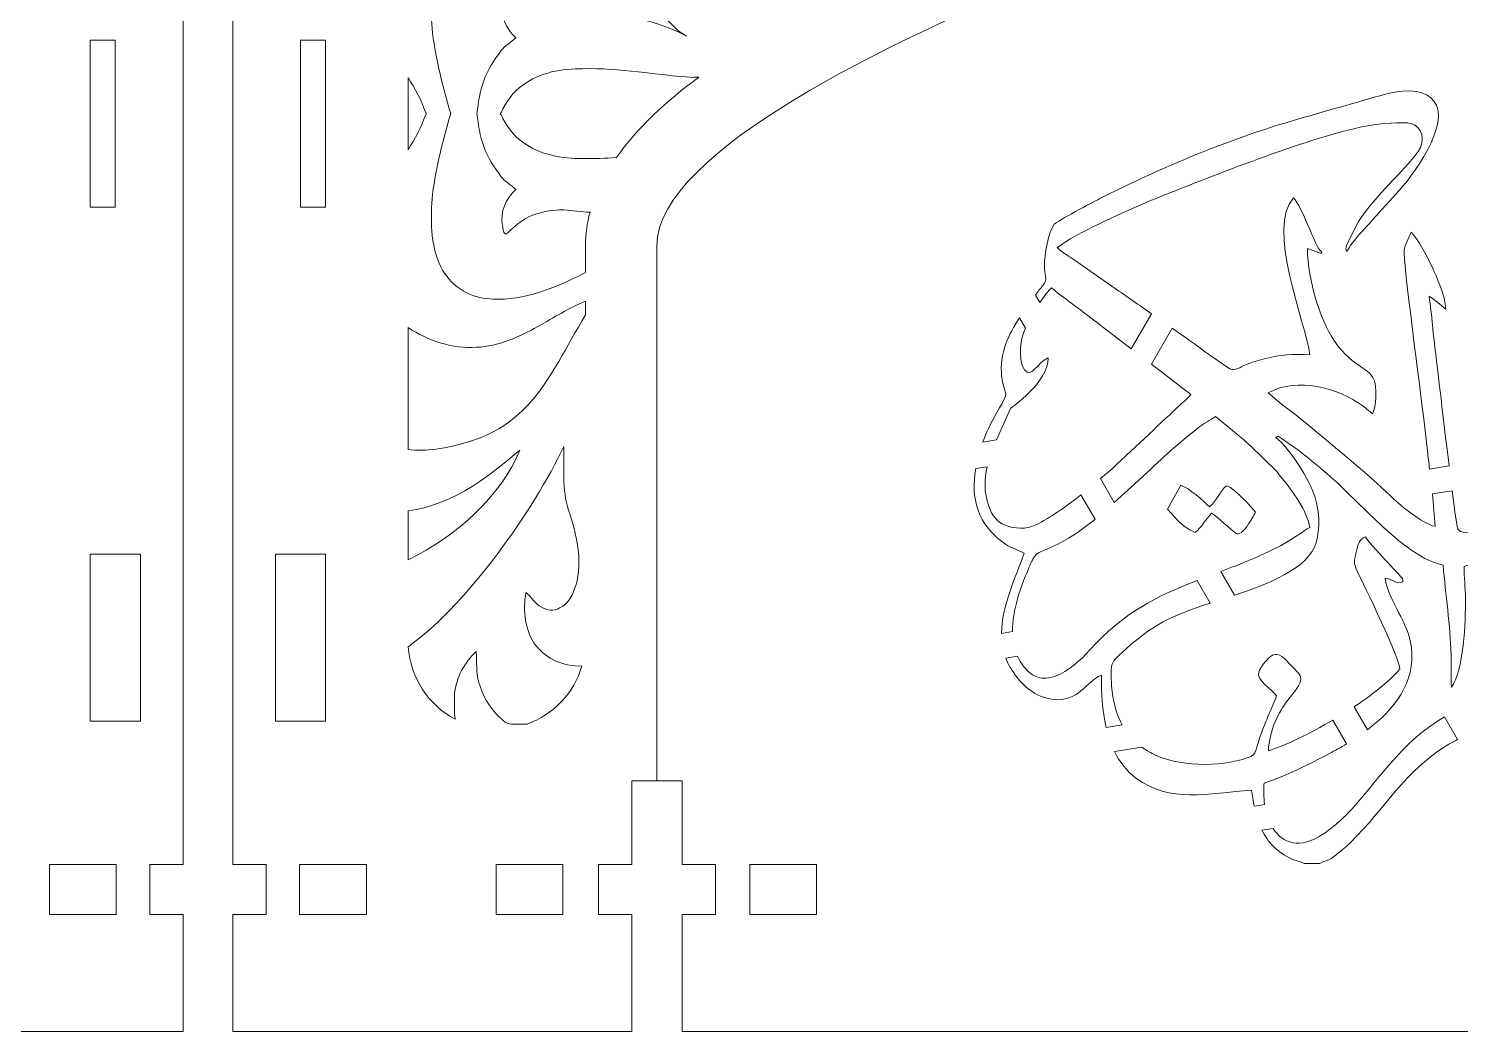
# Model space of a CAD drawing. Header units: inches. Extents: x 37.6 to 85.3, y -40.2 to -18.7.
# Drawn here: x 47.99 to 54.73, y -28.23 to -23.5 of the extents above; entities that cross this region are included whole.
import ezdxf

# ---------------------------------------------------------------- set-up
doc = ezdxf.new("R2010")
doc.units = ezdxf.units.IN
doc.header["$MEASUREMENT"] = 0
doc.layers.add('Layer 1', color=7, linetype='Continuous')

msp = doc.modelspace()

# ---------------------------------------------------------------- linework, layer by layer
at = {"layer": 'Layer 1', "color": 250, "lineweight": 9}
for points, knots in [([(43.4087, -28.2255), (43.4087, -28.2255), (46.5974, -28.2255), (46.5974, -28.2255), (46.5974, -28.2255), (46.5974, -28.2255), (46.5974, -27.6747), (46.5974, -27.6747), (46.5974, -27.6747), (46.5974, -27.6747), (46.4399, -27.6747), (46.4399, -27.6747), (46.4399, -27.6747), (46.4399, -27.6747), (46.4399, -27.4384), (46.4399, -27.4384), (46.4399, -27.4384), (46.4399, -27.4384), (46.5974, -27.4384), (46.5974, -27.4384), (46.5974, -27.4384), (46.5974, -27.4384), (46.5974, -27.0444), (46.5974, -27.0444), (46.5974, -27.0444), (46.5974, -27.0444), (46.8336, -27.0444), (46.8336, -27.0444), (46.8336, -27.0444), (46.8336, -27.0444), (46.8336, -27.4384), (46.8336, -27.4384), (46.8336, -27.4384), (46.8336, -27.4384), (46.9911, -27.4384), (46.9911, -27.4384), (46.9911, -27.4384), (46.9911, -27.4384), (46.9911, -27.6747), (46.9911, -27.6747), (46.9911, -27.6747), (46.9911, -27.6747), (46.8336, -27.6747), (46.8336, -27.6747), (46.8336, -27.6747), (46.8336, -27.6747), (46.8336, -28.2255), (46.8336, -28.2255), (46.8336, -28.2255), (46.8336, -28.2255), (48.7148, -28.2255), (48.7148, -28.2255), (48.7148, -28.2255), (48.7148, -28.2255), (48.7148, -27.6747), (48.7148, -27.6747), (48.7148, -27.6747), (48.7148, -27.6747), (48.5573, -27.6747), (48.5573, -27.6747), (48.5573, -27.6747), (48.5573, -27.6747), (48.5573, -27.4384), (48.5573, -27.4384), (48.5573, -27.4384), (48.5573, -27.4384), (48.7148, -27.4384), (48.7148, -27.4384), (48.7148, -27.4384), (48.7148, -27.4384), (48.7148, -20.728), (48.7148, -20.728), (48.7148, -20.728), (48.7148, -20.4244), (48.4672, -20.1768), (48.1636, -20.1768), (48.1636, -20.1768), (48.1636, -20.1768), (47.655, -20.1768), (47.655, -20.1768), (47.655, -20.1768), (47.4223, -20.1768), (46.841, -20.0055), (46.2129, -19.6593), (46.2129, -19.6593), (45.5847, -19.3131), (45.1154, -19.3648), (44.9156, -19.463), (44.9156, -19.463), (44.7157, -19.5611), (44.7496, -19.4576), (44.7496, -19.4576), (44.7496, -19.4576), (44.7496, -19.4576), (44.7871, -19.1685), (44.5944, -19.0597), (44.5944, -19.0597), (44.4016, -18.9508), (44.241, -19.0597), (44.134, -19.1489), (44.134, -19.1489), (44.0269, -19.2381), (43.9412, -19.0757), (43.9412, -19.0757), (43.9412, -19.0757), (43.7217, -18.7545), (43.4087, -18.7902), (43.4087, -18.7902), (43.4087, -18.7902), (43.4087, -18.7902), (43.0956, -18.7545), (42.8761, -19.0757), (42.8761, -19.0757), (42.8761, -19.0757), (42.7905, -19.2381), (42.6834, -19.1489), (42.6834, -19.1489), (42.5763, -19.0597), (42.4157, -18.9508), (42.223, -19.0597), (42.223, -19.0597), (42.0303, -19.1685), (42.0678, -19.4576), (42.0678, -19.4576), (42.0678, -19.4576), (42.0678, -19.4576), (42.1017, -19.5611), (41.9018, -19.463), (41.9018, -19.463), (41.7019, -19.3648), (41.2326, -19.3131), (40.6045, -19.6593), (40.6045, -19.6593), (39.9763, -20.0055), (39.3951, -20.1768), (39.1624, -20.1768), (39.1624, -20.1768), (39.1624, -20.1768), (38.6538, -20.1768), (38.6538, -20.1768), (38.6538, -20.1768), (38.3502, -20.1768), (38.1026, -20.4244), (38.1026, -20.728), (38.1026, -20.728), (38.1026, -20.728), (38.1026, -27.4384), (38.1026, -27.4384), (38.1026, -27.4384), (38.1026, -27.4384), (38.2601, -27.4384), (38.2601, -27.4384), (38.2601, -27.4384), (38.2601, -27.4384), (38.2601, -27.6747), (38.2601, -27.6747), (38.2601, -27.6747), (38.2601, -27.6747), (38.1026, -27.6747), (38.1026, -27.6747), (38.1026, -27.6747), (38.1026, -27.6747), (38.1026, -28.2255), (38.1026, -28.2255), (38.1026, -28.2255), (38.1026, -28.2255), (39.9838, -28.2255), (39.9838, -28.2255), (39.9838, -28.2255), (39.9838, -28.2255), (39.9838, -27.6747), (39.9838, -27.6747), (39.9838, -27.6747), (39.9838, -27.6747), (39.8263, -27.6747), (39.8263, -27.6747), (39.8263, -27.6747), (39.8263, -27.6747), (39.8263, -27.4384), (39.8263, -27.4384), (39.8263, -27.4384), (39.8263, -27.4384), (39.9838, -27.4384), (39.9838, -27.4384), (39.9838, -27.4384), (39.9838, -27.4384), (39.9838, -27.0444), (39.9838, -27.0444), (39.9838, -27.0444), (39.9838, -27.0444), (40.22, -27.0444), (40.22, -27.0444), (40.22, -27.0444), (40.22, -27.0444), (40.22, -27.4384), (40.22, -27.4384), (40.22, -27.4384), (40.22, -27.4384), (40.3775, -27.4384), (40.3775, -27.4384), (40.3775, -27.4384), (40.3775, -27.4384), (40.3775, -27.6747), (40.3775, -27.6747), (40.3775, -27.6747), (40.3775, -27.6747), (40.22, -27.6747), (40.22, -27.6747), (40.22, -27.6747), (40.22, -27.6747), (40.22, -28.2255), (40.22, -28.2255), (40.22, -28.2255), (40.22, -28.2255), (43.4087, -28.2255), (43.4087, -28.2255)], [0, 0, 0, 0, 0.018182, 0.018182, 0.018182, 0.018182, 0.036364, 0.036364, 0.036364, 0.036364, 0.054545, 0.054545, 0.054545, 0.054545, 0.072727, 0.072727, 0.072727, 0.072727, 0.090909, 0.090909, 0.090909, 0.090909, 0.109091, 0.109091, 0.109091, 0.109091, 0.127273, 0.127273, 0.127273, 0.127273, 0.145455, 0.145455, 0.145455, 0.145455, 0.163636, 0.163636, 0.163636, 0.163636, 0.181818, 0.181818, 0.181818, 0.181818, 0.2, 0.2, 0.2, 0.2, 0.218182, 0.218182, 0.218182, 0.218182, 0.236364, 0.236364, 0.236364, 0.236364, 0.254545, 0.254545, 0.254545, 0.254545, 0.272727, 0.272727, 0.272727, 0.272727, 0.290909, 0.290909, 0.290909, 0.290909, 0.309091, 0.309091, 0.309091, 0.309091, 0.327273, 0.327273, 0.327273, 0.327273, 0.345455, 0.345455, 0.345455, 0.345455, 0.363636, 0.363636, 0.363636, 0.363636, 0.381818, 0.381818, 0.381818, 0.381818, 0.4, 0.4, 0.4, 0.4, 0.418182, 0.418182, 0.418182, 0.418182, 0.436364, 0.436364, 0.436364, 0.436364, 0.454545, 0.454545, 0.454545, 0.454545, 0.472727, 0.472727, 0.472727, 0.472727, 0.490909, 0.490909, 0.490909, 0.490909, 0.509091, 0.509091, 0.509091, 0.509091, 0.527273, 0.527273, 0.527273, 0.527273, 0.545455, 0.545455, 0.545455, 0.545455, 0.563636, 0.563636, 0.563636, 0.563636, 0.581818, 0.581818, 0.581818, 0.581818, 0.6, 0.6, 0.6, 0.6, 0.618182, 0.618182, 0.618182, 0.618182, 0.636364, 0.636364, 0.636364, 0.636364, 0.654545, 0.654545, 0.654545, 0.654545, 0.672727, 0.672727, 0.672727, 0.672727, 0.690909, 0.690909, 0.690909, 0.690909, 0.709091, 0.709091, 0.709091, 0.709091, 0.727273, 0.727273, 0.727273, 0.727273, 0.745455, 0.745455, 0.745455, 0.745455, 0.763636, 0.763636, 0.763636, 0.763636, 0.781818, 0.781818, 0.781818, 0.781818, 0.8, 0.8, 0.8, 0.8, 0.818182, 0.818182, 0.818182, 0.818182, 0.836364, 0.836364, 0.836364, 0.836364, 0.854545, 0.854545, 0.854545, 0.854545, 0.872727, 0.872727, 0.872727, 0.872727, 0.890909, 0.890909, 0.890909, 0.890909, 0.909091, 0.909091, 0.909091, 0.909091, 0.927273, 0.927273, 0.927273, 0.927273, 0.945455, 0.945455, 0.945455, 0.945455, 0.963636, 0.963636, 0.963636, 0.963636, 1, 1, 1, 1]), ([(54.2544, -28.2255), (54.2544, -28.2255), (57.4431, -28.2255), (57.4431, -28.2255), (57.4431, -28.2255), (57.4431, -28.2255), (57.4431, -27.6747), (57.4431, -27.6747), (57.4431, -27.6747), (57.4431, -27.6747), (57.2856, -27.6747), (57.2856, -27.6747), (57.2856, -27.6747), (57.2856, -27.6747), (57.2856, -27.4384), (57.2856, -27.4384), (57.2856, -27.4384), (57.2856, -27.4384), (57.4431, -27.4384), (57.4431, -27.4384), (57.4431, -27.4384), (57.4431, -27.4384), (57.4431, -27.0444), (57.4431, -27.0444), (57.4431, -27.0444), (57.4431, -27.0444), (57.6793, -27.0444), (57.6793, -27.0444), (57.6793, -27.0444), (57.6793, -27.0444), (57.6793, -27.4384), (57.6793, -27.4384), (57.6793, -27.4384), (57.6793, -27.4384), (57.8368, -27.4384), (57.8368, -27.4384), (57.8368, -27.4384), (57.8368, -27.4384), (57.8368, -27.6747), (57.8368, -27.6747), (57.8368, -27.6747), (57.8368, -27.6747), (57.6793, -27.6747), (57.6793, -27.6747), (57.6793, -27.6747), (57.6793, -27.6747), (57.6793, -28.2255), (57.6793, -28.2255), (57.6793, -28.2255), (57.6793, -28.2255), (59.5605, -28.2255), (59.5605, -28.2255), (59.5605, -28.2255), (59.5605, -28.2255), (59.5605, -27.6747), (59.5605, -27.6747), (59.5605, -27.6747), (59.5605, -27.6747), (59.403, -27.6747), (59.403, -27.6747), (59.403, -27.6747), (59.403, -27.6747), (59.403, -27.4384), (59.403, -27.4384), (59.403, -27.4384), (59.403, -27.4384), (59.5605, -27.4384), (59.5605, -27.4384), (59.5605, -27.4384), (59.5605, -27.4384), (59.5605, -20.728), (59.5605, -20.728), (59.5605, -20.728), (59.5605, -20.4244), (59.3129, -20.1768), (59.0093, -20.1768), (59.0093, -20.1768), (59.0093, -20.1768), (58.5007, -20.1768), (58.5007, -20.1768), (58.5007, -20.1768), (58.2681, -20.1768), (57.6868, -20.0055), (57.0586, -19.6593), (57.0586, -19.6593), (56.4305, -19.3131), (55.9612, -19.3648), (55.7613, -19.463), (55.7613, -19.463), (55.5615, -19.5611), (55.5954, -19.4576), (55.5954, -19.4576), (55.5954, -19.4576), (55.5954, -19.4576), (55.6328, -19.1685), (55.4401, -19.0597), (55.4401, -19.0597), (55.2474, -18.9508), (55.0868, -19.0597), (54.9797, -19.1489), (54.9797, -19.1489), (54.8726, -19.2381), (54.787, -19.0757), (54.787, -19.0757), (54.787, -19.0757), (54.5675, -18.7545), (54.2544, -18.7902), (54.2544, -18.7902), (54.2544, -18.7902), (54.2544, -18.7902), (53.9414, -18.7545), (53.7219, -19.0757), (53.7219, -19.0757), (53.7219, -19.0757), (53.6362, -19.2381), (53.5291, -19.1489), (53.5291, -19.1489), (53.4221, -19.0597), (53.2615, -18.9508), (53.0687, -19.0597), (53.0687, -19.0597), (52.876, -19.1685), (52.9135, -19.4576), (52.9135, -19.4576), (52.9135, -19.4576), (52.9135, -19.4576), (52.9474, -19.5611), (52.7475, -19.463), (52.7475, -19.463), (52.5477, -19.3648), (52.0784, -19.3131), (51.4502, -19.6593), (51.4502, -19.6593), (50.8221, -20.0055), (50.2408, -20.1768), (50.0081, -20.1768), (50.0081, -20.1768), (50.0081, -20.1768), (49.4995, -20.1768), (49.4995, -20.1768), (49.4995, -20.1768), (49.1959, -20.1768), (48.9483, -20.4244), (48.9483, -20.728), (48.9483, -20.728), (48.9483, -20.728), (48.9483, -27.4384), (48.9483, -27.4384), (48.9483, -27.4384), (48.9483, -27.4384), (49.1058, -27.4384), (49.1058, -27.4384), (49.1058, -27.4384), (49.1058, -27.4384), (49.1058, -27.6747), (49.1058, -27.6747), (49.1058, -27.6747), (49.1058, -27.6747), (48.9483, -27.6747), (48.9483, -27.6747), (48.9483, -27.6747), (48.9483, -27.6747), (48.9483, -28.2255), (48.9483, -28.2255), (48.9483, -28.2255), (48.9483, -28.2255), (50.8295, -28.2255), (50.8295, -28.2255), (50.8295, -28.2255), (50.8295, -28.2255), (50.8295, -27.6747), (50.8295, -27.6747), (50.8295, -27.6747), (50.8295, -27.6747), (50.6721, -27.6747), (50.6721, -27.6747), (50.6721, -27.6747), (50.6721, -27.6747), (50.6721, -27.4384), (50.6721, -27.4384), (50.6721, -27.4384), (50.6721, -27.4384), (50.8295, -27.4384), (50.8295, -27.4384), (50.8295, -27.4384), (50.8295, -27.4384), (50.8295, -27.0444), (50.8295, -27.0444), (50.8295, -27.0444), (50.8295, -27.0444), (51.0658, -27.0444), (51.0658, -27.0444), (51.0658, -27.0444), (51.0658, -27.0444), (51.0658, -27.4384), (51.0658, -27.4384), (51.0658, -27.4384), (51.0658, -27.4384), (51.2232, -27.4384), (51.2232, -27.4384), (51.2232, -27.4384), (51.2232, -27.4384), (51.2232, -27.6747), (51.2232, -27.6747), (51.2232, -27.6747), (51.2232, -27.6747), (51.0658, -27.6747), (51.0658, -27.6747), (51.0658, -27.6747), (51.0658, -27.6747), (51.0658, -28.2255), (51.0658, -28.2255), (51.0658, -28.2255), (51.0658, -28.2255), (54.2544, -28.2255), (54.2544, -28.2255)], [0, 0, 0, 0, 0.018182, 0.018182, 0.018182, 0.018182, 0.036364, 0.036364, 0.036364, 0.036364, 0.054545, 0.054545, 0.054545, 0.054545, 0.072727, 0.072727, 0.072727, 0.072727, 0.090909, 0.090909, 0.090909, 0.090909, 0.109091, 0.109091, 0.109091, 0.109091, 0.127273, 0.127273, 0.127273, 0.127273, 0.145455, 0.145455, 0.145455, 0.145455, 0.163636, 0.163636, 0.163636, 0.163636, 0.181818, 0.181818, 0.181818, 0.181818, 0.2, 0.2, 0.2, 0.2, 0.218182, 0.218182, 0.218182, 0.218182, 0.236364, 0.236364, 0.236364, 0.236364, 0.254545, 0.254545, 0.254545, 0.254545, 0.272727, 0.272727, 0.272727, 0.272727, 0.290909, 0.290909, 0.290909, 0.290909, 0.309091, 0.309091, 0.309091, 0.309091, 0.327273, 0.327273, 0.327273, 0.327273, 0.345455, 0.345455, 0.345455, 0.345455, 0.363636, 0.363636, 0.363636, 0.363636, 0.381818, 0.381818, 0.381818, 0.381818, 0.4, 0.4, 0.4, 0.4, 0.418182, 0.418182, 0.418182, 0.418182, 0.436364, 0.436364, 0.436364, 0.436364, 0.454545, 0.454545, 0.454545, 0.454545, 0.472727, 0.472727, 0.472727, 0.472727, 0.490909, 0.490909, 0.490909, 0.490909, 0.509091, 0.509091, 0.509091, 0.509091, 0.527273, 0.527273, 0.527273, 0.527273, 0.545455, 0.545455, 0.545455, 0.545455, 0.563636, 0.563636, 0.563636, 0.563636, 0.581818, 0.581818, 0.581818, 0.581818, 0.6, 0.6, 0.6, 0.6, 0.618182, 0.618182, 0.618182, 0.618182, 0.636364, 0.636364, 0.636364, 0.636364, 0.654545, 0.654545, 0.654545, 0.654545, 0.672727, 0.672727, 0.672727, 0.672727, 0.690909, 0.690909, 0.690909, 0.690909, 0.709091, 0.709091, 0.709091, 0.709091, 0.727273, 0.727273, 0.727273, 0.727273, 0.745455, 0.745455, 0.745455, 0.745455, 0.763636, 0.763636, 0.763636, 0.763636, 0.781818, 0.781818, 0.781818, 0.781818, 0.8, 0.8, 0.8, 0.8, 0.818182, 0.818182, 0.818182, 0.818182, 0.836364, 0.836364, 0.836364, 0.836364, 0.854545, 0.854545, 0.854545, 0.854545, 0.872727, 0.872727, 0.872727, 0.872727, 0.890909, 0.890909, 0.890909, 0.890909, 0.909091, 0.909091, 0.909091, 0.909091, 0.927273, 0.927273, 0.927273, 0.927273, 0.945455, 0.945455, 0.945455, 0.945455, 0.963636, 0.963636, 0.963636, 0.963636, 1, 1, 1, 1]), ([(48.395, -23.5548), (48.395, -23.5548), (48.2769, -23.5548), (48.2769, -23.5548), (48.2769, -23.5548), (48.2769, -23.5548), (48.2769, -24.3422), (48.2769, -24.3422), (48.2769, -24.3422), (48.2769, -24.3422), (48.395, -24.3422), (48.395, -24.3422), (48.395, -24.3422), (48.395, -24.3422), (48.395, -23.5548), (48.395, -23.5548)], [0, 0, 0, 0, 0.2, 0.2, 0.2, 0.2, 0.4, 0.4, 0.4, 0.4, 0.6, 0.6, 0.6, 0.6, 1, 1, 1, 1]), ([(49.2681, -23.5548), (49.2681, -23.5548), (49.3862, -23.5548), (49.3862, -23.5548), (49.3862, -23.5548), (49.3862, -23.5548), (49.3862, -24.3422), (49.3862, -24.3422), (49.3862, -24.3422), (49.3862, -24.3422), (49.2681, -24.3422), (49.2681, -24.3422), (49.2681, -24.3422), (49.2681, -24.3422), (49.2681, -23.5548), (49.2681, -23.5548)], [0, 0, 0, 0, 0.2, 0.2, 0.2, 0.2, 0.4, 0.4, 0.4, 0.4, 0.6, 0.6, 0.6, 0.6, 1, 1, 1, 1]), ([(53.2785, -24.8434), (53.2204, -24.8031), (53.1617, -24.7625), (53.1025, -24.721), (53.1025, -24.721), (53.1025, -24.721), (52.8981, -24.5791), (52.8981, -24.5791), (52.8981, -24.5791), (52.8751, -24.5629), (52.8524, -24.5513), (52.8343, -24.5318), (52.8343, -24.5318), (52.9101, -24.4757), (53.0147, -24.4283), (53.1009, -24.3873), (53.1009, -24.3873), (53.194, -24.3431), (53.2896, -24.3036), (53.3865, -24.2653), (53.3865, -24.2653), (53.619, -24.1734), (54.0748, -23.9946), (54.3089, -23.9559), (54.3089, -23.9559), (54.3487, -23.9493), (54.4634, -23.9367), (54.502, -23.9473), (54.502, -23.9473), (54.5527, -23.9613), (54.573, -24.0277), (54.5347, -24.0795), (54.5347, -24.0795), (54.462, -24.1776), (54.339, -24.2814), (54.2534, -24.4094), (54.2534, -24.4094), (54.2534, -24.4094), (54.2017, -24.5104), (54.2017, -24.5104), (54.2017, -24.5104), (54.1901, -24.5411), (54.1923, -24.5382), (54.2005, -24.5503), (54.2005, -24.5503), (54.2135, -24.5114), (54.3178, -24.406), (54.3499, -24.3681), (54.3499, -24.3681), (54.3499, -24.3681), (54.4294, -24.2798), (54.4294, -24.2798), (54.4294, -24.2798), (54.51, -24.2003), (54.6903, -23.9458), (54.6114, -23.8436), (54.6114, -23.8436), (54.5341, -23.7435), (54.3484, -23.8199), (54.2269, -23.853), (54.2269, -23.853), (54.14, -23.8767), (54.0575, -23.9016), (53.9734, -23.9255), (53.9734, -23.9255), (53.6491, -24.0176), (53.3291, -24.1517), (53.0319, -24.3027), (53.0319, -24.3027), (53.0042, -24.3168), (52.8317, -24.4077), (52.82, -24.4219), (52.82, -24.4219), (52.7916, -24.4562), (52.7734, -24.5677), (52.7734, -24.6185), (52.7734, -24.6185), (52.7734, -24.6379), (52.7822, -24.6762), (52.7795, -24.6885), (52.7795, -24.6885), (52.7766, -24.7016), (52.7524, -24.7264), (52.7441, -24.7384), (52.7441, -24.7384), (52.7401, -24.7443), (52.7359, -24.7502), (52.7318, -24.756), (52.7318, -24.756), (52.7318, -24.756), (52.752, -24.7911), (52.752, -24.7911), (52.752, -24.7911), (52.7731, -24.7589), (52.7936, -24.7325), (52.8077, -24.7215), (52.8077, -24.7215), (52.8455, -24.7555), (52.9279, -24.8131), (52.9716, -24.8469), (52.9716, -24.8469), (52.9716, -24.8469), (53.1833, -25.0091), (53.1833, -25.0091), (53.1833, -25.0091), (53.1833, -25.0091), (53.2785, -24.8434), (53.2785, -24.8434)], [0, 0, 0, 0, 0.035714, 0.035714, 0.035714, 0.035714, 0.071429, 0.071429, 0.071429, 0.071429, 0.107143, 0.107143, 0.107143, 0.107143, 0.142857, 0.142857, 0.142857, 0.142857, 0.178571, 0.178571, 0.178571, 0.178571, 0.214286, 0.214286, 0.214286, 0.214286, 0.25, 0.25, 0.25, 0.25, 0.285714, 0.285714, 0.285714, 0.285714, 0.321429, 0.321429, 0.321429, 0.321429, 0.357143, 0.357143, 0.357143, 0.357143, 0.392857, 0.392857, 0.392857, 0.392857, 0.428571, 0.428571, 0.428571, 0.428571, 0.464286, 0.464286, 0.464286, 0.464286, 0.5, 0.5, 0.5, 0.5, 0.535714, 0.535714, 0.535714, 0.535714, 0.571429, 0.571429, 0.571429, 0.571429, 0.607143, 0.607143, 0.607143, 0.607143, 0.642857, 0.642857, 0.642857, 0.642857, 0.678571, 0.678571, 0.678571, 0.678571, 0.714286, 0.714286, 0.714286, 0.714286, 0.75, 0.75, 0.75, 0.75, 0.785714, 0.785714, 0.785714, 0.785714, 0.821429, 0.821429, 0.821429, 0.821429, 0.857143, 0.857143, 0.857143, 0.857143, 0.892857, 0.892857, 0.892857, 0.892857, 0.928571, 0.928571, 0.928571, 0.928571, 1, 1, 1, 1]), ([(53.6699, -26.1693), (53.8118, -26.1227), (54.0214, -26.0465), (54.0548, -25.9211), (54.0548, -25.9211), (54.0731, -25.852), (54.0697, -25.7753), (54.0493, -25.709), (54.0493, -25.709), (54.0246, -25.6284), (53.9316, -25.4812), (53.8649, -25.4262), (53.8649, -25.4262), (53.8761, -25.417), (53.8718, -25.4196), (53.8898, -25.43), (53.8898, -25.43), (53.8898, -25.43), (53.9676, -25.4852), (53.9676, -25.4852), (53.9676, -25.4852), (54.0314, -25.5344), (54.1471, -25.628), (54.2024, -25.6884), (54.2024, -25.6884), (54.2024, -25.6884), (54.3375, -25.818), (54.3375, -25.818), (54.3375, -25.818), (54.4226, -25.8967), (54.5388, -26.0057), (54.6527, -26.0281), (54.6527, -26.0281), (54.6651, -26.1684), (54.6862, -26.3099), (54.6908, -26.4515), (54.6908, -26.4515), (54.6924, -26.4997), (54.6878, -26.5572), (54.6921, -26.6032), (54.6921, -26.6032), (54.7489, -26.5289), (54.7595, -26.2916), (54.7581, -26.1868), (54.7581, -26.1868), (54.7574, -26.1357), (54.7513, -26.0857), (54.7525, -26.0345), (54.7525, -26.0345), (54.9142, -25.9812), (55.0336, -25.921), (55.0615, -25.7369), (55.0615, -25.7369), (55.0712, -25.6727), (55.0423, -25.4655), (55.0205, -25.318), (55.0205, -25.318), (55.0205, -25.318), (54.9396, -25.3315), (54.9396, -25.3315), (54.9396, -25.3315), (54.959, -25.4771), (54.9778, -25.6234), (54.9936, -25.7718), (54.9936, -25.7718), (54.9565, -25.7939), (54.9594, -25.8174), (54.8763, -25.852), (54.8763, -25.852), (54.8501, -25.8629), (54.7471, -25.895), (54.7221, -25.8593), (54.7221, -25.8593), (54.7186, -25.8544), (54.7083, -25.7801), (54.6954, -25.6775), (54.6954, -25.6775), (54.6954, -25.6775), (54.6024, -25.693), (54.6024, -25.693), (54.6024, -25.693), (54.6078, -25.7443), (54.6125, -25.7955), (54.615, -25.8454), (54.615, -25.8454), (54.5531, -25.8347), (54.4389, -25.7359), (54.4037, -25.701), (54.4037, -25.701), (54.3196, -25.6174), (54.0565, -25.4009), (53.9699, -25.3301), (53.9699, -25.3301), (53.9233, -25.2921), (53.872, -25.2564), (53.8281, -25.2159), (53.8281, -25.2159), (53.9718, -25.1412), (54.1507, -25.1909), (54.2758, -25.279), (54.2758, -25.279), (54.2944, -25.292), (54.3043, -25.304), (54.3195, -25.3152), (54.3195, -25.3152), (54.3369, -25.2855), (54.3378, -25.2309), (54.3344, -25.189), (54.3344, -25.189), (54.3264, -25.0898), (54.2374, -25.1167), (54.1383, -24.9684), (54.1383, -24.9684), (54.069, -24.8649), (54.0181, -24.693), (54.0129, -24.5364), (54.0129, -24.5364), (54.0129, -24.5364), (54.0782, -24.5594), (54.0782, -24.5594), (54.0782, -24.5594), (54.0785, -24.5576), (54.0797, -24.5566), (54.0808, -24.5554), (54.0808, -24.5554), (54.048, -24.5245), (53.9874, -24.3369), (53.9483, -24.298), (53.9483, -24.298), (53.8168, -24.4308), (54.0035, -24.8869), (54.0252, -25.0367), (54.0252, -25.0367), (53.9414, -25.032), (53.886, -25.0371), (53.8102, -25.0557), (53.8102, -25.0557), (53.7771, -25.0637), (53.7525, -25.0729), (53.7221, -25.0845), (53.7221, -25.0845), (53.6995, -25.093), (53.6698, -25.1171), (53.6477, -25.1029), (53.6477, -25.1029), (53.5635, -25.0487), (53.458, -24.9686), (53.3758, -24.9111), (53.3758, -24.9111), (53.3758, -24.9111), (53.2778, -25.0816), (53.2778, -25.0816), (53.2778, -25.0816), (53.2778, -25.0816), (53.4641, -25.2244), (53.4641, -25.2244), (53.4641, -25.2244), (53.4403, -25.2531), (53.4051, -25.2778), (53.3757, -25.3086), (53.3757, -25.3086), (53.3467, -25.339), (53.3181, -25.3572), (53.2894, -25.3904), (53.2894, -25.3904), (53.2894, -25.3904), (53.115, -25.5522), (53.115, -25.5522), (53.115, -25.5522), (53.1033, -25.5625), (53.1037, -25.5643), (53.0925, -25.5753), (53.0925, -25.5753), (53.0925, -25.5753), (53.0382, -25.6205), (53.0382, -25.6205), (53.0382, -25.6205), (53.0382, -25.6205), (53.1028, -25.7329), (53.1028, -25.7329), (53.1028, -25.7329), (53.1028, -25.7329), (53.2179, -25.6294), (53.2179, -25.6294), (53.2179, -25.6294), (53.3369, -25.5187), (53.3643, -25.4871), (53.5018, -25.3789), (53.5018, -25.3789), (53.524, -25.3614), (53.5566, -25.345), (53.5806, -25.3282), (53.5806, -25.3282), (53.5806, -25.3282), (53.7144, -25.4382), (53.7144, -25.4382), (53.7144, -25.4382), (53.7292, -25.452), (53.7331, -25.4559), (53.7461, -25.4674), (53.7461, -25.4674), (53.7461, -25.4674), (53.8675, -25.5852), (53.8675, -25.5852), (53.8675, -25.5852), (53.8776, -25.5968), (53.884, -25.6079), (53.8941, -25.6198), (53.8941, -25.6198), (53.94, -25.6733), (54.0143, -25.7789), (54.0248, -25.8507), (54.0248, -25.8507), (53.9966, -25.865), (53.9375, -25.913), (53.8565, -25.9523), (53.8565, -25.9523), (53.7968, -25.9812), (53.7335, -26.0094), (53.6685, -26.0341), (53.6685, -26.0341), (53.6471, -26.0422), (53.6262, -26.0501), (53.6058, -26.0578), (53.6058, -26.0578), (53.6058, -26.0578), (53.6699, -26.1693), (53.6699, -26.1693)], [0, 0, 0, 0, 0.017241, 0.017241, 0.017241, 0.017241, 0.034483, 0.034483, 0.034483, 0.034483, 0.051724, 0.051724, 0.051724, 0.051724, 0.068966, 0.068966, 0.068966, 0.068966, 0.086207, 0.086207, 0.086207, 0.086207, 0.103448, 0.103448, 0.103448, 0.103448, 0.12069, 0.12069, 0.12069, 0.12069, 0.137931, 0.137931, 0.137931, 0.137931, 0.155172, 0.155172, 0.155172, 0.155172, 0.172414, 0.172414, 0.172414, 0.172414, 0.189655, 0.189655, 0.189655, 0.189655, 0.206897, 0.206897, 0.206897, 0.206897, 0.224138, 0.224138, 0.224138, 0.224138, 0.241379, 0.241379, 0.241379, 0.241379, 0.258621, 0.258621, 0.258621, 0.258621, 0.275862, 0.275862, 0.275862, 0.275862, 0.293103, 0.293103, 0.293103, 0.293103, 0.310345, 0.310345, 0.310345, 0.310345, 0.327586, 0.327586, 0.327586, 0.327586, 0.344828, 0.344828, 0.344828, 0.344828, 0.362069, 0.362069, 0.362069, 0.362069, 0.37931, 0.37931, 0.37931, 0.37931, 0.396552, 0.396552, 0.396552, 0.396552, 0.413793, 0.413793, 0.413793, 0.413793, 0.431034, 0.431034, 0.431034, 0.431034, 0.448276, 0.448276, 0.448276, 0.448276, 0.465517, 0.465517, 0.465517, 0.465517, 0.482759, 0.482759, 0.482759, 0.482759, 0.5, 0.5, 0.5, 0.5, 0.517241, 0.517241, 0.517241, 0.517241, 0.534483, 0.534483, 0.534483, 0.534483, 0.551724, 0.551724, 0.551724, 0.551724, 0.568966, 0.568966, 0.568966, 0.568966, 0.586207, 0.586207, 0.586207, 0.586207, 0.603448, 0.603448, 0.603448, 0.603448, 0.62069, 0.62069, 0.62069, 0.62069, 0.637931, 0.637931, 0.637931, 0.637931, 0.655172, 0.655172, 0.655172, 0.655172, 0.672414, 0.672414, 0.672414, 0.672414, 0.689655, 0.689655, 0.689655, 0.689655, 0.706897, 0.706897, 0.706897, 0.706897, 0.724138, 0.724138, 0.724138, 0.724138, 0.741379, 0.741379, 0.741379, 0.741379, 0.758621, 0.758621, 0.758621, 0.758621, 0.775862, 0.775862, 0.775862, 0.775862, 0.793103, 0.793103, 0.793103, 0.793103, 0.810345, 0.810345, 0.810345, 0.810345, 0.827586, 0.827586, 0.827586, 0.827586, 0.844828, 0.844828, 0.844828, 0.844828, 0.862069, 0.862069, 0.862069, 0.862069, 0.87931, 0.87931, 0.87931, 0.87931, 0.896552, 0.896552, 0.896552, 0.896552, 0.913793, 0.913793, 0.913793, 0.913793, 0.931034, 0.931034, 0.931034, 0.931034, 0.948276, 0.948276, 0.948276, 0.948276, 0.965517, 0.965517, 0.965517, 0.965517, 1, 1, 1, 1]), ([(54.6808, -25.5602), (54.6555, -25.3519), (54.6266, -25.1001), (54.6179, -25.0341), (54.6179, -25.0341), (54.6061, -24.9445), (54.6004, -24.8491), (54.5866, -24.7616), (54.5866, -24.7616), (54.6148, -24.7759), (54.6405, -24.8039), (54.6664, -24.8219), (54.6664, -24.8219), (54.6615, -24.7576), (54.6233, -24.6721), (54.6005, -24.6231), (54.6005, -24.6231), (54.5865, -24.5929), (54.5316, -24.4832), (54.5016, -24.4588), (54.5016, -24.4588), (54.4725, -24.5373), (54.462, -24.513), (54.4733, -24.6181), (54.4733, -24.6181), (54.5047, -24.9099), (54.5462, -25.1977), (54.5788, -25.4896), (54.5788, -25.4896), (54.582, -25.5179), (54.5854, -25.5466), (54.5889, -25.5755), (54.5889, -25.5755), (54.5889, -25.5755), (54.6808, -25.5602), (54.6808, -25.5602)], [0, 0, 0, 0, 0.1, 0.1, 0.1, 0.1, 0.2, 0.2, 0.2, 0.2, 0.3, 0.3, 0.3, 0.3, 0.4, 0.4, 0.4, 0.4, 0.5, 0.5, 0.5, 0.5, 0.6, 0.6, 0.6, 0.6, 0.7, 0.7, 0.7, 0.7, 0.8, 0.8, 0.8, 0.8, 1, 1, 1, 1]), ([(52.5477, -25.4375), (52.5477, -25.4375), (52.6135, -25.2899), (52.6135, -25.2899), (52.6135, -25.2899), (52.6197, -25.2826), (52.7899, -25.1721), (52.7915, -25.052), (52.7915, -25.052), (52.7382, -25.0728), (52.7161, -25.1503), (52.6798, -25.1082), (52.6798, -25.1082), (52.6543, -25.0786), (52.6578, -24.9914), (52.6689, -24.9533), (52.6689, -24.9533), (52.6723, -24.9415), (52.6779, -24.9272), (52.685, -24.9116), (52.685, -24.9116), (52.685, -24.9116), (52.6566, -24.8622), (52.6566, -24.8622), (52.6566, -24.8622), (52.6034, -24.9423), (52.5618, -25.0281), (52.5722, -25.1381), (52.5722, -25.1381), (52.5796, -25.2168), (52.61, -25.2069), (52.5744, -25.266), (52.5744, -25.266), (52.5398, -25.3234), (52.5071, -25.384), (52.4836, -25.4482), (52.4836, -25.4482), (52.4836, -25.4482), (52.5477, -25.4375), (52.5477, -25.4375)], [0, 0, 0, 0, 0.090909, 0.090909, 0.090909, 0.090909, 0.181818, 0.181818, 0.181818, 0.181818, 0.272727, 0.272727, 0.272727, 0.272727, 0.363636, 0.363636, 0.363636, 0.363636, 0.454545, 0.454545, 0.454545, 0.454545, 0.545455, 0.545455, 0.545455, 0.545455, 0.636364, 0.636364, 0.636364, 0.636364, 0.727273, 0.727273, 0.727273, 0.727273, 0.818182, 0.818182, 0.818182, 0.818182, 1, 1, 1, 1]), ([(52.946, -25.6972), (52.946, -25.6972), (52.934, -25.7072), (52.934, -25.7072), (52.934, -25.7072), (52.8759, -25.7517), (52.8031, -25.8042), (52.7308, -25.84), (52.7308, -25.84), (52.6914, -25.8595), (52.6303, -25.8583), (52.589, -25.8403), (52.589, -25.8403), (52.5464, -25.8218), (52.5293, -25.798), (52.5115, -25.7498), (52.5115, -25.7498), (52.4881, -25.6863), (52.4905, -25.624), (52.504, -25.5645), (52.504, -25.5645), (52.504, -25.5645), (52.45, -25.5735), (52.45, -25.5735), (52.45, -25.5735), (52.4262, -25.7128), (52.456, -25.8359), (52.591, -25.9299), (52.591, -25.9299), (52.6201, -25.9502), (52.6468, -25.9544), (52.6779, -25.9715), (52.6779, -25.9715), (52.638, -26.0862), (52.5728, -26.2211), (52.5718, -26.3504), (52.5718, -26.3504), (52.5718, -26.3504), (52.6236, -26.3418), (52.6236, -26.3418), (52.6236, -26.3418), (52.6227, -26.2396), (52.6623, -26.1309), (52.6967, -26.0504), (52.6967, -26.0504), (52.7039, -26.0334), (52.7103, -26.0181), (52.7188, -26.001), (52.7188, -26.001), (52.7381, -25.9622), (52.7649, -25.9658), (52.8429, -25.9265), (52.8429, -25.9265), (52.9045, -25.8955), (52.9548, -25.8569), (53.0017, -25.8207), (53.0017, -25.8207), (53.0054, -25.8179), (53.0088, -25.8151), (53.0122, -25.8123), (53.0122, -25.8123), (53.0122, -25.8123), (52.946, -25.6972), (52.946, -25.6972)], [0, 0, 0, 0, 0.058824, 0.058824, 0.058824, 0.058824, 0.117647, 0.117647, 0.117647, 0.117647, 0.176471, 0.176471, 0.176471, 0.176471, 0.235294, 0.235294, 0.235294, 0.235294, 0.294118, 0.294118, 0.294118, 0.294118, 0.352941, 0.352941, 0.352941, 0.352941, 0.411765, 0.411765, 0.411765, 0.411765, 0.470588, 0.470588, 0.470588, 0.470588, 0.529412, 0.529412, 0.529412, 0.529412, 0.588235, 0.588235, 0.588235, 0.588235, 0.647059, 0.647059, 0.647059, 0.647059, 0.705882, 0.705882, 0.705882, 0.705882, 0.764706, 0.764706, 0.764706, 0.764706, 0.823529, 0.823529, 0.823529, 0.823529, 0.882353, 0.882353, 0.882353, 0.882353, 1, 1, 1, 1]), ([(53.3545, -25.7642), (53.399, -25.8159), (53.4103, -25.8379), (53.485, -25.8752), (53.485, -25.8752), (53.5138, -25.8506), (53.5354, -25.8116), (53.5614, -25.7838), (53.5614, -25.7838), (53.5963, -25.8025), (53.6462, -25.861), (53.6836, -25.8823), (53.6836, -25.8823), (53.7112, -25.8716), (53.7207, -25.8592), (53.7348, -25.8358), (53.7348, -25.8358), (53.7447, -25.8194), (53.7609, -25.7942), (53.7686, -25.7795), (53.7686, -25.7795), (53.7528, -25.7563), (53.668, -25.6645), (53.6327, -25.6543), (53.6327, -25.6543), (53.6003, -25.6798), (53.5857, -25.7263), (53.5517, -25.7529), (53.5517, -25.7529), (53.5241, -25.7284), (53.4553, -25.6643), (53.4174, -25.6518), (53.4174, -25.6518), (53.4174, -25.6518), (53.3545, -25.7642), (53.3545, -25.7642)], [0, 0, 0, 0, 0.1, 0.1, 0.1, 0.1, 0.2, 0.2, 0.2, 0.2, 0.3, 0.3, 0.3, 0.3, 0.4, 0.4, 0.4, 0.4, 0.5, 0.5, 0.5, 0.5, 0.6, 0.6, 0.6, 0.6, 0.7, 0.7, 0.7, 0.7, 0.8, 0.8, 0.8, 0.8, 1, 1, 1, 1]), ([(54.2957, -26.8047), (54.4212, -26.7093), (54.5244, -26.5805), (54.5035, -26.4162), (54.5035, -26.4162), (54.4953, -26.3513), (54.4687, -26.3016), (54.4432, -26.2521), (54.4432, -26.2521), (54.4208, -26.2084), (54.3872, -26.1463), (54.3794, -26.0892), (54.3794, -26.0892), (54.4158, -26.0931), (54.4345, -26.125), (54.4625, -26.1057), (54.4625, -26.1057), (54.4625, -26.1057), (54.4609, -26.092), (54.4609, -26.092), (54.4609, -26.092), (54.4489, -26.073), (54.3073, -25.9325), (54.2866, -25.8949), (54.2866, -25.8949), (54.257, -25.9058), (54.2504, -25.9319), (54.2431, -25.9674), (54.2431, -25.9674), (54.2336, -26.0143), (54.2289, -26.0143), (54.2476, -26.0553), (54.2476, -26.0553), (54.276, -26.1176), (54.4562, -26.4802), (54.4486, -26.5178), (54.4486, -26.5178), (54.4325, -26.5449), (54.3504, -26.6107), (54.3171, -26.6369), (54.3171, -26.6369), (54.2947, -26.6544), (54.266, -26.6747), (54.2333, -26.6961), (54.2333, -26.6961), (54.2333, -26.6961), (54.2957, -26.8047), (54.2957, -26.8047)], [0, 0, 0, 0, 0.076923, 0.076923, 0.076923, 0.076923, 0.153846, 0.153846, 0.153846, 0.153846, 0.230769, 0.230769, 0.230769, 0.230769, 0.307692, 0.307692, 0.307692, 0.307692, 0.384615, 0.384615, 0.384615, 0.384615, 0.461538, 0.461538, 0.461538, 0.461538, 0.538462, 0.538462, 0.538462, 0.538462, 0.615385, 0.615385, 0.615385, 0.615385, 0.692308, 0.692308, 0.692308, 0.692308, 0.769231, 0.769231, 0.769231, 0.769231, 0.846154, 0.846154, 0.846154, 0.846154, 1, 1, 1, 1]), ([(48.5131, -25.9767), (48.5131, -25.9767), (48.2769, -25.9767), (48.2769, -25.9767), (48.2769, -25.9767), (48.2769, -25.9767), (48.2769, -26.7641), (48.2769, -26.7641), (48.2769, -26.7641), (48.2769, -26.7641), (48.5131, -26.7641), (48.5131, -26.7641), (48.5131, -26.7641), (48.5131, -26.7641), (48.5131, -25.9767), (48.5131, -25.9767)], [0, 0, 0, 0, 0.2, 0.2, 0.2, 0.2, 0.4, 0.4, 0.4, 0.4, 0.6, 0.6, 0.6, 0.6, 1, 1, 1, 1]), ([(49.15, -25.9767), (49.15, -25.9767), (49.3862, -25.9767), (49.3862, -25.9767), (49.3862, -25.9767), (49.3862, -25.9767), (49.3862, -26.7641), (49.3862, -26.7641), (49.3862, -26.7641), (49.3862, -26.7641), (49.15, -26.7641), (49.15, -26.7641), (49.15, -26.7641), (49.15, -26.7641), (49.15, -25.9767), (49.15, -25.9767)], [0, 0, 0, 0, 0.2, 0.2, 0.2, 0.2, 0.4, 0.4, 0.4, 0.4, 0.6, 0.6, 0.6, 0.6, 1, 1, 1, 1]), ([(53.1402, -26.7815), (53.117, -26.7388), (53.1013, -26.6872), (53.0933, -26.6243), (53.0933, -26.6243), (53.0893, -26.5919), (53.0854, -26.5406), (53.0896, -26.5085), (53.0896, -26.5085), (53.0933, -26.4803), (53.1183, -26.4594), (53.1384, -26.441), (53.1384, -26.441), (53.2854, -26.3064), (53.3644, -26.2712), (53.5553, -26.207), (53.5553, -26.207), (53.5553, -26.207), (53.4941, -26.1004), (53.4941, -26.1004), (53.4941, -26.1004), (53.2991, -26.1768), (53.143, -26.254), (52.988, -26.4281), (52.988, -26.4281), (52.9011, -26.5257), (52.7532, -26.642), (52.6594, -26.4829), (52.6594, -26.4829), (52.6546, -26.4747), (52.6503, -26.4663), (52.6466, -26.4577), (52.6466, -26.4577), (52.6466, -26.4577), (52.5916, -26.4668), (52.5916, -26.4668), (52.5916, -26.4668), (52.5975, -26.4824), (52.6049, -26.4978), (52.6139, -26.5129), (52.6139, -26.5129), (52.6507, -26.5745), (52.7154, -26.6477), (52.808, -26.6604), (52.808, -26.6604), (52.9393, -26.6784), (52.9665, -26.5756), (53.0423, -26.5474), (53.0423, -26.5474), (53.042, -26.6278), (53.0462, -26.7139), (53.0647, -26.794), (53.0647, -26.794), (53.0647, -26.794), (53.1402, -26.7815), (53.1402, -26.7815)], [0, 0, 0, 0, 0.066667, 0.066667, 0.066667, 0.066667, 0.133333, 0.133333, 0.133333, 0.133333, 0.2, 0.2, 0.2, 0.2, 0.266667, 0.266667, 0.266667, 0.266667, 0.333333, 0.333333, 0.333333, 0.333333, 0.4, 0.4, 0.4, 0.4, 0.466667, 0.466667, 0.466667, 0.466667, 0.533333, 0.533333, 0.533333, 0.533333, 0.6, 0.6, 0.6, 0.6, 0.666667, 0.666667, 0.666667, 0.666667, 0.733333, 0.733333, 0.733333, 0.733333, 0.8, 0.8, 0.8, 0.8, 0.866667, 0.866667, 0.866667, 0.866667, 1, 1, 1, 1]), ([(53.9146, -26.4777), (53.8848, -26.4473), (53.8589, -26.4366), (53.8256, -26.4713), (53.8256, -26.4713), (53.8105, -26.4869), (53.7925, -26.5092), (53.7841, -26.5326), (53.7841, -26.5326), (53.7704, -26.571), (53.8487, -26.6157), (53.8682, -26.6451), (53.8682, -26.6451), (53.8597, -26.673), (53.8423, -26.7034), (53.8311, -26.7315), (53.8311, -26.7315), (53.8203, -26.7585), (53.8091, -26.7865), (53.798, -26.8155), (53.798, -26.8155), (53.7665, -26.8977), (53.7773, -26.9217), (53.7348, -26.9357), (53.7348, -26.9357), (53.5912, -26.9831), (53.4016, -26.9779), (53.2809, -26.9153), (53.2809, -26.9153), (53.2636, -26.9064), (53.2475, -26.8966), (53.2325, -26.8858), (53.2325, -26.8858), (53.2325, -26.8858), (53.1041, -26.9072), (53.1041, -26.9072), (53.1041, -26.9072), (53.1279, -26.9554), (53.1606, -26.9981), (53.2052, -27.0317), (53.2052, -27.0317), (53.3645, -27.1515), (53.5429, -27.1046), (53.7499, -27.0882), (53.7499, -27.0882), (53.7535, -27.1148), (53.7575, -27.1401), (53.7624, -27.1642), (53.7624, -27.1642), (53.7624, -27.1642), (53.8116, -27.156), (53.8116, -27.156), (53.8116, -27.156), (53.8066, -27.1228), (53.806, -27.0882), (53.8099, -27.0552), (53.8099, -27.0552), (53.9147, -27.0224), (54.0238, -26.9645), (54.1172, -26.9158), (54.1172, -26.9158), (54.1432, -26.9023), (54.1703, -26.8873), (54.1975, -26.8709), (54.1975, -26.8709), (54.1975, -26.8709), (54.1329, -26.7584), (54.1329, -26.7584), (54.1329, -26.7584), (54.0264, -26.821), (53.907, -26.881), (53.8292, -26.9028), (53.8292, -26.9028), (53.8332, -26.8092), (53.8775, -26.7186), (53.9216, -26.6642), (53.9216, -26.6642), (54.018, -26.5453), (53.9871, -26.5627), (53.9146, -26.4777)], [0, 0, 0, 0, 0.047619, 0.047619, 0.047619, 0.047619, 0.095238, 0.095238, 0.095238, 0.095238, 0.142857, 0.142857, 0.142857, 0.142857, 0.190476, 0.190476, 0.190476, 0.190476, 0.238095, 0.238095, 0.238095, 0.238095, 0.285714, 0.285714, 0.285714, 0.285714, 0.333333, 0.333333, 0.333333, 0.333333, 0.380952, 0.380952, 0.380952, 0.380952, 0.428571, 0.428571, 0.428571, 0.428571, 0.47619, 0.47619, 0.47619, 0.47619, 0.52381, 0.52381, 0.52381, 0.52381, 0.571429, 0.571429, 0.571429, 0.571429, 0.619048, 0.619048, 0.619048, 0.619048, 0.666667, 0.666667, 0.666667, 0.666667, 0.714286, 0.714286, 0.714286, 0.714286, 0.761905, 0.761905, 0.761905, 0.761905, 0.809524, 0.809524, 0.809524, 0.809524, 0.857143, 0.857143, 0.857143, 0.857143, 0.904762, 0.904762, 0.904762, 0.904762, 1, 1, 1, 1]), ([(53.799, -27.2778), (53.8273, -27.3356), (53.871, -27.3816), (53.9424, -27.4149), (53.9424, -27.4149), (53.9585, -27.4224), (53.9819, -27.4257), (53.9982, -27.4343), (53.9982, -27.4343), (53.9982, -27.4343), (54.0707, -27.4343), (54.0707, -27.4343), (54.0707, -27.4343), (54.0835, -27.4265), (54.0975, -27.4248), (54.1138, -27.4166), (54.1138, -27.4166), (54.1315, -27.4077), (54.1361, -27.4031), (54.1502, -27.3919), (54.1502, -27.3919), (54.1774, -27.3703), (54.193, -27.3586), (54.2166, -27.3359), (54.2166, -27.3359), (54.2166, -27.3359), (54.3054, -27.2416), (54.3054, -27.2416), (54.3054, -27.2416), (54.4304, -27.0912), (54.5354, -26.9477), (54.7127, -26.8543), (54.7127, -26.8543), (54.7127, -26.8543), (54.7209, -26.85), (54.7209, -26.85), (54.7209, -26.85), (54.7209, -26.85), (54.6594, -26.743), (54.6594, -26.743), (54.6594, -26.743), (54.4744, -26.8538), (54.4015, -26.9712), (54.2508, -27.1458), (54.2508, -27.1458), (54.1986, -27.2062), (54.1559, -27.2494), (54.0886, -27.2946), (54.0886, -27.2946), (53.9762, -27.37), (53.8967, -27.3397), (53.8515, -27.2691), (53.8515, -27.2691), (53.8515, -27.2691), (53.799, -27.2778), (53.799, -27.2778)], [0, 0, 0, 0, 0.066667, 0.066667, 0.066667, 0.066667, 0.133333, 0.133333, 0.133333, 0.133333, 0.2, 0.2, 0.2, 0.2, 0.266667, 0.266667, 0.266667, 0.266667, 0.333333, 0.333333, 0.333333, 0.333333, 0.4, 0.4, 0.4, 0.4, 0.466667, 0.466667, 0.466667, 0.466667, 0.533333, 0.533333, 0.533333, 0.533333, 0.6, 0.6, 0.6, 0.6, 0.666667, 0.666667, 0.666667, 0.666667, 0.733333, 0.733333, 0.733333, 0.733333, 0.8, 0.8, 0.8, 0.8, 0.866667, 0.866667, 0.866667, 0.866667, 1, 1, 1, 1]), ([(48.3995, -27.4384), (48.3995, -27.4384), (48.0845, -27.4384), (48.0845, -27.4384), (48.0845, -27.4384), (48.0845, -27.4384), (48.0845, -27.6747), (48.0845, -27.6747), (48.0845, -27.6747), (48.0845, -27.6747), (48.3995, -27.6747), (48.3995, -27.6747), (48.3995, -27.6747), (48.3995, -27.6747), (48.3995, -27.4384), (48.3995, -27.4384)], [0, 0, 0, 0, 0.2, 0.2, 0.2, 0.2, 0.4, 0.4, 0.4, 0.4, 0.6, 0.6, 0.6, 0.6, 1, 1, 1, 1]), ([(49.2636, -27.4384), (49.2636, -27.4384), (49.5786, -27.4384), (49.5786, -27.4384), (49.5786, -27.4384), (49.5786, -27.4384), (49.5786, -27.6747), (49.5786, -27.6747), (49.5786, -27.6747), (49.5786, -27.6747), (49.2636, -27.6747), (49.2636, -27.6747), (49.2636, -27.6747), (49.2636, -27.6747), (49.2636, -27.4384), (49.2636, -27.4384)], [0, 0, 0, 0, 0.2, 0.2, 0.2, 0.2, 0.4, 0.4, 0.4, 0.4, 0.6, 0.6, 0.6, 0.6, 1, 1, 1, 1]), ([(50.1894, -27.4384), (50.1894, -27.4384), (50.5044, -27.4384), (50.5044, -27.4384), (50.5044, -27.4384), (50.5044, -27.4384), (50.5044, -27.6747), (50.5044, -27.6747), (50.5044, -27.6747), (50.5044, -27.6747), (50.1894, -27.6747), (50.1894, -27.6747), (50.1894, -27.6747), (50.1894, -27.6747), (50.1894, -27.4384), (50.1894, -27.4384)], [0, 0, 0, 0, 0.2, 0.2, 0.2, 0.2, 0.4, 0.4, 0.4, 0.4, 0.6, 0.6, 0.6, 0.6, 1, 1, 1, 1]), ([(51.3847, -27.4384), (51.3847, -27.4384), (51.6997, -27.4384), (51.6997, -27.4384), (51.6997, -27.4384), (51.6997, -27.4384), (51.6997, -27.6747), (51.6997, -27.6747), (51.6997, -27.6747), (51.6997, -27.6747), (51.3847, -27.6747), (51.3847, -27.6747), (51.3847, -27.6747), (51.3847, -27.6747), (51.3847, -27.4384), (51.3847, -27.4384)], [0, 0, 0, 0, 0.2, 0.2, 0.2, 0.2, 0.4, 0.4, 0.4, 0.4, 0.6, 0.6, 0.6, 0.6, 1, 1, 1, 1])]:
    msp.add_open_spline(points, degree=3, knots=knots, dxfattribs=at)
at = {"layer": 'Layer 1', "color": 140, "lineweight": 9}
msp.add_open_spline([(50.9476, -27.0444), (50.9476, -27.0444), (50.9476, -24.5233), (50.9476, -24.5233), (50.9476, -24.5233), (50.9476, -24.0741), (52.0785, -23.5512), (52.7707, -23.2577), (52.7707, -23.2577), (53.5063, -22.9459), (54.2544, -22.2785), (54.2544, -22.2785), (54.2544, -22.2785), (54.2544, -22.2785), (55.0026, -22.9459), (55.7381, -23.2577), (55.7381, -23.2577), (56.4304, -23.5512), (57.5612, -24.0741), (57.5612, -24.5233), (57.5612, -24.5233), (57.5612, -24.5233), (57.5612, -27.0444), (57.5612, -27.0444)], degree=3, knots=[0, 0, 0, 0, 0.142857, 0.142857, 0.142857, 0.142857, 0.285714, 0.285714, 0.285714, 0.285714, 0.428571, 0.428571, 0.428571, 0.428571, 0.571429, 0.571429, 0.571429, 0.571429, 0.714286, 0.714286, 0.714286, 0.714286, 1, 1, 1, 1], dxfattribs=at)
at = {"layer": 'Layer 1', "color": 250, "lineweight": 18}
for points, knots in [([(50.6322, -24.365), (50.6185, -24.4163), (50.6111, -24.4689), (50.6111, -24.5227), (50.6111, -24.5227), (50.6111, -24.5227), (50.6111, -24.6486), (50.6111, -24.6486), (50.6111, -24.6486), (50.598, -24.6557), (50.5848, -24.6627), (50.5715, -24.6694), (50.5715, -24.6694), (50.4388, -24.7334), (50.2939, -24.7887), (50.1461, -24.7721), (50.1461, -24.7721), (50.0563, -24.7636), (49.9716, -24.7079), (49.9287, -24.6226), (49.9287, -24.6226), (49.8786, -24.517), (49.8798, -24.3946), (49.8906, -24.2798), (49.8906, -24.2798), (49.906, -24.1504), (49.9401, -24.0249), (49.9757, -23.9007), (49.9757, -23.9007), (49.9401, -23.7765), (49.906, -23.6511), (49.8906, -23.5217), (49.8906, -23.5217), (49.8798, -23.4068), (49.8786, -23.2844), (49.9287, -23.1788), (49.9287, -23.1788), (49.9716, -23.0935), (50.0563, -23.0378), (50.1461, -23.0294), (50.1461, -23.0294), (50.2939, -23.0127), (50.4388, -23.0681), (50.5715, -23.132), (50.5715, -23.132), (50.6808, -23.1878), (50.785, -23.256), (50.8771, -23.3404), (50.8771, -23.3404), (50.9538, -23.3978), (51.0041, -23.4885), (51.0876, -23.5363), (51.0876, -23.5363), (50.9109, -23.4382), (50.704, -23.4193), (50.509, -23.4479), (50.509, -23.4479), (50.4464, -23.446), (50.3818, -23.4377), (50.3259, -23.4047), (50.3259, -23.4047), (50.2932, -23.3871), (50.2667, -23.3599), (50.2392, -23.3348), (50.2392, -23.3348), (50.2199, -23.3306), (50.2241, -23.3599), (50.2196, -23.3726), (50.2196, -23.3726), (50.207, -23.4377), (50.2373, -23.5006), (50.2822, -23.5427), (50.2822, -23.5427), (50.2599, -23.5649), (50.2317, -23.5799), (50.2121, -23.6052), (50.2121, -23.6052), (50.181, -23.6492), (50.1485, -23.6935), (50.132, -23.7465), (50.132, -23.7465), (50.1117, -23.7952), (50.1068, -23.8486), (50.0985, -23.9007), (50.0985, -23.9007), (50.1068, -23.9528), (50.1117, -24.0062), (50.132, -24.055), (50.132, -24.055), (50.1485, -24.108), (50.181, -24.1522), (50.2121, -24.1962), (50.2121, -24.1962), (50.2317, -24.2215), (50.2599, -24.2365), (50.2822, -24.2588), (50.2822, -24.2588), (50.2373, -24.3009), (50.207, -24.3637), (50.2196, -24.4288), (50.2196, -24.4288), (50.2241, -24.4416), (50.2199, -24.4708), (50.2392, -24.4667), (50.2392, -24.4667), (50.2667, -24.4416), (50.2932, -24.4143), (50.3259, -24.3967), (50.3259, -24.3967), (50.3818, -24.3637), (50.4464, -24.3554), (50.509, -24.3536), (50.509, -24.3536), (50.5497, -24.3595), (50.5909, -24.3634), (50.6322, -24.365)], [0, 0, 0, 0, 0.033333, 0.033333, 0.033333, 0.033333, 0.066667, 0.066667, 0.066667, 0.066667, 0.1, 0.1, 0.1, 0.1, 0.133333, 0.133333, 0.133333, 0.133333, 0.166667, 0.166667, 0.166667, 0.166667, 0.2, 0.2, 0.2, 0.2, 0.233333, 0.233333, 0.233333, 0.233333, 0.266667, 0.266667, 0.266667, 0.266667, 0.3, 0.3, 0.3, 0.3, 0.333333, 0.333333, 0.333333, 0.333333, 0.366667, 0.366667, 0.366667, 0.366667, 0.4, 0.4, 0.4, 0.4, 0.433333, 0.433333, 0.433333, 0.433333, 0.466667, 0.466667, 0.466667, 0.466667, 0.5, 0.5, 0.5, 0.5, 0.533333, 0.533333, 0.533333, 0.533333, 0.566667, 0.566667, 0.566667, 0.566667, 0.6, 0.6, 0.6, 0.6, 0.633333, 0.633333, 0.633333, 0.633333, 0.666667, 0.666667, 0.666667, 0.666667, 0.7, 0.7, 0.7, 0.7, 0.733333, 0.733333, 0.733333, 0.733333, 0.766667, 0.766667, 0.766667, 0.766667, 0.8, 0.8, 0.8, 0.8, 0.833333, 0.833333, 0.833333, 0.833333, 0.866667, 0.866667, 0.866667, 0.866667, 0.9, 0.9, 0.9, 0.9, 0.933333, 0.933333, 0.933333, 0.933333, 1, 1, 1, 1]), ([(49.7746, -24.0712), (49.7746, -24.0712), (49.7746, -23.7302), (49.7746, -23.7302), (49.7746, -23.7302), (49.8072, -23.783), (49.8375, -23.8371), (49.8579, -23.8963), (49.8579, -23.8963), (49.8579, -23.8963), (49.8608, -23.8963), (49.8608, -23.8963), (49.8608, -23.8963), (49.8608, -23.8963), (49.8593, -23.9007), (49.8593, -23.9007), (49.8593, -23.9007), (49.8593, -23.9007), (49.8608, -23.9051), (49.8608, -23.9051), (49.8608, -23.9051), (49.8608, -23.9051), (49.8579, -23.9051), (49.8579, -23.9051), (49.8579, -23.9051), (49.8375, -23.9644), (49.8072, -24.0184), (49.7746, -24.0712)], [0, 0, 0, 0, 0.125, 0.125, 0.125, 0.125, 0.25, 0.25, 0.25, 0.25, 0.375, 0.375, 0.375, 0.375, 0.5, 0.5, 0.5, 0.5, 0.625, 0.625, 0.625, 0.625, 0.75, 0.75, 0.75, 0.75, 1, 1, 1, 1]), ([(51.1445, -23.7289), (50.9929, -23.8415), (50.8547, -23.9683), (50.7569, -24.1076), (50.7569, -24.1076), (50.7044, -24.1116), (50.6517, -24.1138), (50.5989, -24.1123), (50.5989, -24.1123), (50.5005, -24.114), (50.3974, -24.0957), (50.3152, -24.0344), (50.3152, -24.0344), (50.2697, -24.0035), (50.2359, -23.9562), (50.2128, -23.9047), (50.2128, -23.9047), (50.2128, -23.9047), (50.2093, -23.9047), (50.2093, -23.9047), (50.2093, -23.9047), (50.2093, -23.9047), (50.211, -23.9007), (50.211, -23.9007), (50.211, -23.9007), (50.211, -23.9007), (50.2093, -23.8967), (50.2093, -23.8967), (50.2093, -23.8967), (50.2093, -23.8967), (50.2128, -23.8967), (50.2128, -23.8967), (50.2128, -23.8967), (50.2359, -23.8452), (50.2697, -23.7979), (50.3152, -23.767), (50.3152, -23.767), (50.3974, -23.7057), (50.5005, -23.6874), (50.5989, -23.6891), (50.5989, -23.6891), (50.7729, -23.6841), (50.9447, -23.7194), (51.1178, -23.7298), (51.1178, -23.7298), (51.1267, -23.7294), (51.1356, -23.7291), (51.1445, -23.7289)], [0, 0, 0, 0, 0.076923, 0.076923, 0.076923, 0.076923, 0.153846, 0.153846, 0.153846, 0.153846, 0.230769, 0.230769, 0.230769, 0.230769, 0.307692, 0.307692, 0.307692, 0.307692, 0.384615, 0.384615, 0.384615, 0.384615, 0.461538, 0.461538, 0.461538, 0.461538, 0.538462, 0.538462, 0.538462, 0.538462, 0.615385, 0.615385, 0.615385, 0.615385, 0.692308, 0.692308, 0.692308, 0.692308, 0.769231, 0.769231, 0.769231, 0.769231, 0.846154, 0.846154, 0.846154, 0.846154, 1, 1, 1, 1]), ([(50.6111, -24.7838), (50.6111, -24.7838), (50.6111, -24.8494), (50.6111, -24.8494), (50.6111, -24.8494), (50.4258, -25.1556), (50.3463, -25.4209), (49.906, -25.4812), (49.906, -25.4812), (49.8622, -25.4884), (49.8181, -25.489), (49.7746, -25.4837), (49.7746, -25.4837), (49.7746, -25.4837), (49.7746, -24.909), (49.7746, -24.909), (49.7746, -24.909), (49.8723, -24.9709), (49.9835, -25.0107), (50.0979, -25.0017), (50.0979, -25.0017), (50.2008, -24.9987), (50.296, -24.952), (50.3869, -24.9045), (50.3869, -24.9045), (50.4597, -24.8606), (50.5335, -24.8174), (50.6111, -24.7838)], [0, 0, 0, 0, 0.125, 0.125, 0.125, 0.125, 0.25, 0.25, 0.25, 0.25, 0.375, 0.375, 0.375, 0.375, 0.5, 0.5, 0.5, 0.5, 0.625, 0.625, 0.625, 0.625, 0.75, 0.75, 0.75, 0.75, 1, 1, 1, 1]), ([(49.7746, -26.0032), (49.7746, -26.0032), (49.7746, -25.7725), (49.7746, -25.7725), (49.7746, -25.7725), (49.9965, -25.746), (50.1815, -25.5866), (50.302, -25.486), (50.302, -25.486), (50.2135, -25.7005), (50.0041, -25.8923), (49.7746, -26.0032)], [0, 0, 0, 0, 0.25, 0.25, 0.25, 0.25, 0.5, 0.5, 0.5, 0.5, 1, 1, 1, 1]), ([(50.5942, -26.5035), (50.5567, -26.6307), (50.46, -26.7329), (50.3353, -26.778), (50.3353, -26.778), (50.3353, -26.778), (50.2709, -26.7782), (50.2709, -26.7782), (50.2709, -26.7782), (50.2423, -26.7823), (50.2202, -26.7594), (50.2009, -26.7404), (50.2009, -26.7404), (50.1573, -26.6977), (50.1248, -26.6421), (50.109, -26.5811), (50.109, -26.5811), (50.0938, -26.5341), (50.1, -26.4839), (50.0959, -26.4354), (50.0959, -26.4354), (50.0407, -26.4855), (50.0022, -26.5574), (49.9937, -26.6345), (49.9937, -26.6345), (49.9947, -26.6744), (49.9906, -26.7151), (49.997, -26.7545), (49.997, -26.7545), (49.8726, -26.6884), (49.7853, -26.5612), (49.7755, -26.4134), (49.7755, -26.4134), (49.7813, -26.4089), (49.787, -26.4044), (49.7928, -26.3999), (49.7928, -26.3999), (50.0582, -26.2043), (50.3691, -25.7672), (50.5085, -25.4691), (50.5085, -25.4691), (50.5124, -25.5693), (50.4985, -25.6729), (50.5311, -25.7696), (50.5311, -25.7696), (50.569, -25.882), (50.5986, -26.0069), (50.5657, -26.125), (50.5657, -26.125), (50.551, -26.1668), (50.531, -26.2131), (50.4892, -26.2302), (50.4892, -26.2302), (50.4624, -26.2477), (50.4288, -26.243), (50.403, -26.226), (50.403, -26.226), (50.3727, -26.211), (50.356, -26.1784), (50.3301, -26.1576), (50.3301, -26.1576), (50.3151, -26.2437), (50.3248, -26.3373), (50.3771, -26.4076), (50.3771, -26.4076), (50.43, -26.4743), (50.513, -26.5072), (50.5942, -26.5035)], [0, 0, 0, 0, 0.055556, 0.055556, 0.055556, 0.055556, 0.111111, 0.111111, 0.111111, 0.111111, 0.166667, 0.166667, 0.166667, 0.166667, 0.222222, 0.222222, 0.222222, 0.222222, 0.277778, 0.277778, 0.277778, 0.277778, 0.333333, 0.333333, 0.333333, 0.333333, 0.388889, 0.388889, 0.388889, 0.388889, 0.444444, 0.444444, 0.444444, 0.444444, 0.5, 0.5, 0.5, 0.5, 0.555556, 0.555556, 0.555556, 0.555556, 0.611111, 0.611111, 0.611111, 0.611111, 0.666667, 0.666667, 0.666667, 0.666667, 0.722222, 0.722222, 0.722222, 0.722222, 0.777778, 0.777778, 0.777778, 0.777778, 0.833333, 0.833333, 0.833333, 0.833333, 0.888889, 0.888889, 0.888889, 0.888889, 1, 1, 1, 1])]:
    msp.add_open_spline(points, degree=3, knots=knots, dxfattribs=at)

doc.saveas('drawing.dxf')
